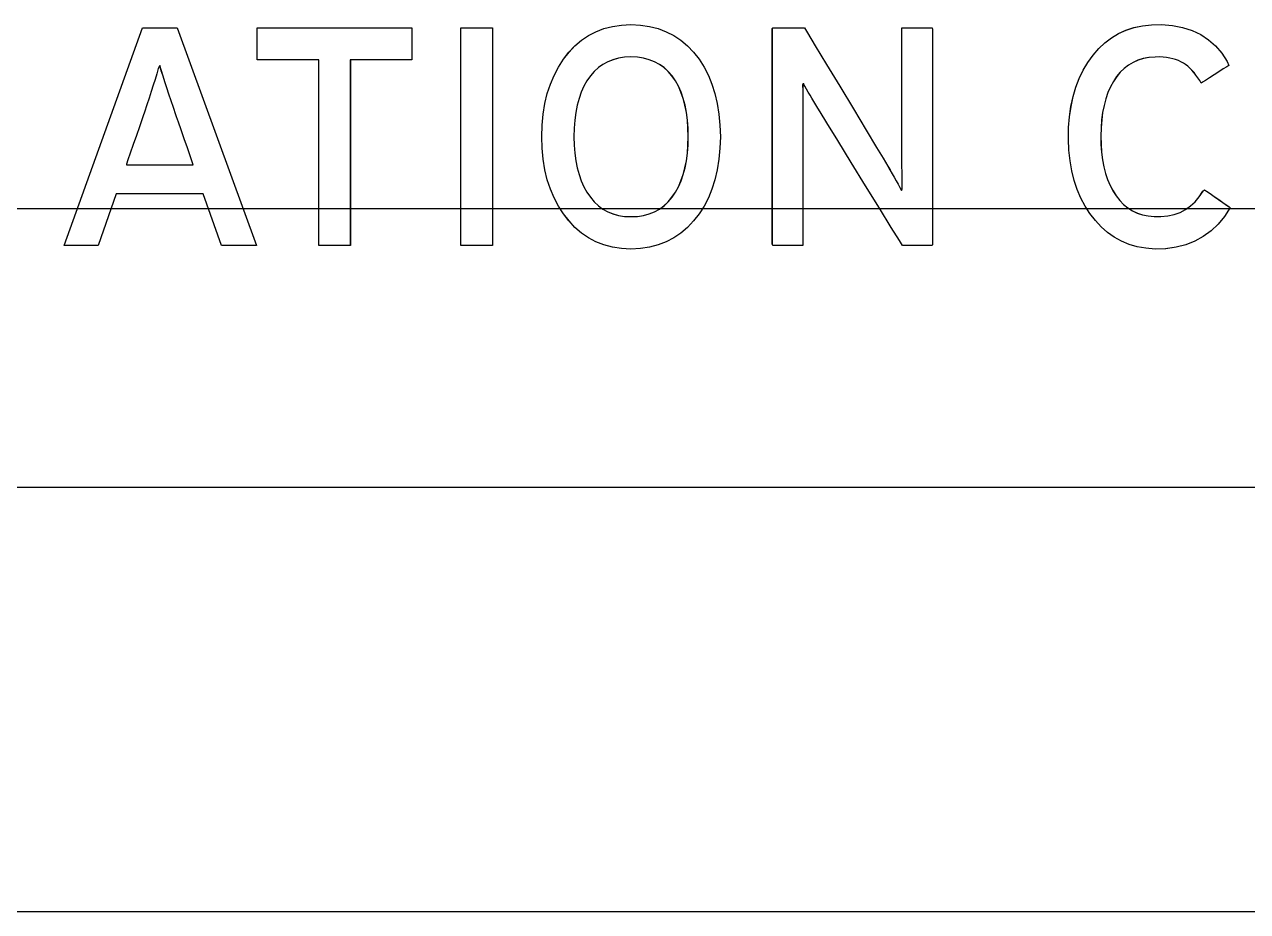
# Model space of a CAD drawing. Extents: x 1 to 47.7, y 0.2 to 35.
# Drawn here: x 24.028 to 24.684, y 16.701 to 17.177 of the extents above; entities that cross this region are included whole.
import ezdxf

# ---------------------------------------------------------------- set-up
doc = ezdxf.new("R2010")
doc.units = 0
doc.header["$MEASUREMENT"] = 0
for name, color, linetype in [('4_1__5U__UP_TO_TWO_IO_BOAR', 7, 'CONTINUOUS'), ('4_2__5U__FRONT_PANEL_W_24_', 7, 'CONTINUOUS'), ('5_1___24__TARGET_LEDS___12', 7, 'CONTINUOUS')]:
    doc.layers.add(name, color=color, linetype=linetype)

msp = doc.modelspace()

# ---------------------------------------------------------------- linework, layer by layer
at = {"layer": '4_1__5U__UP_TO_TWO_IO_BOAR'}
for points in [[(24.6939, 17.07775), (24.62976, 17.07775), (24.56317, 17.07775), (24.49428, 17.07775), (24.42327, 17.07775), (24.3503, 17.07775), (24.27552, 17.07775), (24.1991, 17.07775), (24.12122, 17.07775), (24.04202, 17.07775), (23.96168, 17.07775), (23.88035, 17.07775), (23.79821, 17.07775), (23.63212, 17.07775), (23.46472, 17.07775), (23.29733, 17.07775), (23.13124, 17.07775), (23.04909, 17.07775), (22.96777, 17.07775), (22.88743, 17.07775), (22.80823, 17.07775), (22.73034, 17.07775), (22.65393, 17.07775)], [(22.70314, 16.70136), (22.81718, 16.70136), (22.93628, 16.70136), (23.1856, 16.70136), (23.443, 16.70136), (23.7004, 16.70136), (23.94972, 16.70136), (24.06882, 16.70136), (24.18286, 16.70136), (24.29084, 16.70136), (24.39175, 16.70136), (24.48457, 16.70136), (24.56829, 16.70136), (24.64191, 16.70136), (24.70441, 16.70136)]]:
    msp.add_lwpolyline(points, dxfattribs=at)
at = {"layer": '4_2__5U__FRONT_PANEL_W_24_'}
for points in [[(24.40129, 17.11644), (24.40108, 17.11023), (24.40053, 17.10433), (24.39963, 17.09872), (24.39839, 17.09341), (24.3968, 17.0884), (24.39487, 17.08369), (24.39259, 17.07928), (24.38996, 17.07517), (24.38698, 17.07133), (24.3837, 17.06787), (24.38015, 17.06486), (24.37634, 17.0623), (24.37227, 17.06019), (24.36794, 17.05852), (24.36334, 17.05731), (24.35849, 17.05654), (24.35337, 17.05622), (24.34829, 17.05654), (24.34348, 17.05731), (24.33893, 17.05852), (24.33465, 17.06019), (24.33064, 17.0623), (24.32689, 17.06486), (24.32341, 17.06787), (24.32019, 17.07133), (24.31721, 17.07517), (24.31452, 17.07928), (24.31219, 17.08369), (24.31021, 17.0884), (24.30858, 17.09341), (24.30731, 17.09872), (24.30639, 17.10433), (24.30582, 17.11023), (24.30561, 17.11644), (24.30582, 17.12265), (24.30639, 17.12857), (24.30731, 17.1342), (24.30858, 17.13953), (24.31021, 17.14457), (24.31219, 17.14931), (24.31452, 17.15377), (24.31721, 17.15793), (24.32019, 17.16177), (24.32341, 17.16517), (24.32689, 17.16813), (24.33064, 17.17065), (24.33465, 17.17272), (24.33893, 17.17435), (24.34348, 17.17554), (24.34829, 17.17628), (24.35337, 17.17658), (24.35849, 17.17628), (24.36334, 17.17554), (24.36794, 17.17435), (24.37227, 17.17272), (24.37634, 17.17065), (24.38015, 17.16813), (24.3837, 17.16517), (24.38698, 17.16177), (24.38996, 17.15793), (24.39259, 17.15377), (24.39487, 17.14931), (24.3968, 17.14457), (24.39839, 17.13953), (24.39963, 17.1342), (24.40053, 17.12857), (24.40108, 17.12265)], [(24.67442, 17.07852), (24.67137, 17.07379), (24.66796, 17.06962), (24.66418, 17.06601), (24.66005, 17.06297), (24.65555, 17.06049), (24.65068, 17.05858), (24.64546, 17.05723), (24.63988, 17.05644), (24.63421, 17.05626), (24.62932, 17.05668), (24.62469, 17.05752), (24.62031, 17.05879), (24.61619, 17.06048), (24.61231, 17.0626), (24.60869, 17.06514), (24.60533, 17.06811), (24.60221, 17.0715), (24.59931, 17.07525), (24.59669, 17.07925), (24.59441, 17.08353), (24.59247, 17.0881), (24.59085, 17.09296), (24.58958, 17.0981), (24.58864, 17.10352), (24.58804, 17.10922), (24.58777, 17.11521), (24.58789, 17.1213), (24.58836, 17.12713), (24.58916, 17.13268), (24.5903, 17.13795), (24.59178, 17.14295), (24.59359, 17.14766), (24.59574, 17.1521), (24.59822, 17.15626), (24.60104, 17.16015), (24.60405, 17.16366), (24.60731, 17.16674), (24.61083, 17.16941), (24.6146, 17.17166), (24.61863, 17.17348), (24.6229, 17.17489), (24.62743, 17.17587), (24.63221, 17.17644), (24.6376, 17.17654), (24.64349, 17.17603), (24.64896, 17.17496), (24.65401, 17.17333), (24.65864, 17.17114), (24.66284, 17.16839), (24.66661, 17.16507), (24.66997, 17.16119), (24.6729, 17.15675), (24.67375, 17.15468), (24.67263, 17.15396), (24.67076, 17.15275), (24.66841, 17.15124), (24.66586, 17.14959), (24.66337, 17.14798), (24.66121, 17.14659), (24.65965, 17.14559), (24.65897, 17.14515), (24.65812, 17.14653), (24.65712, 17.14804), (24.6561, 17.14946), (24.65505, 17.15078), (24.65398, 17.15201), (24.65288, 17.15313), (24.65175, 17.15416), (24.6506, 17.1551), (24.64941, 17.15593), (24.64809, 17.15664), (24.6467, 17.15726), (24.64522, 17.1578), (24.64367, 17.15825), (24.64204, 17.15861), (24.64033, 17.15888), (24.63855, 17.15907), (24.63668, 17.15916), (24.63418, 17.15914), (24.63095, 17.15884), (24.62791, 17.15826), (24.62506, 17.15738), (24.6224, 17.15622), (24.61993, 17.15477), (24.61764, 17.15302), (24.61554, 17.151), (24.61363, 17.14868), (24.61188, 17.14605), (24.61031, 17.14317), (24.60895, 17.14007), (24.6078, 17.13674), (24.60685, 17.13319), (24.60612, 17.12942), (24.60559, 17.12542), (24.60526, 17.12119), (24.60514, 17.11675), (24.60523, 17.11232), (24.60553, 17.10811), (24.60603, 17.10413), (24.60674, 17.10037), (24.60766, 17.09682), (24.60879, 17.0935), (24.61012, 17.0904), (24.61166, 17.08751), (24.61339, 17.08484), (24.61528, 17.08236), (24.61735, 17.0802), (24.61961, 17.07834), (24.62206, 17.07679), (24.6247, 17.07555), (24.62752, 17.07461), (24.63054, 17.07398), (24.63374, 17.07367), (24.63731, 17.07366), (24.64097, 17.07403), (24.64439, 17.07479), (24.64757, 17.07592), (24.65051, 17.07744), (24.65321, 17.07935), (24.65567, 17.08163), (24.6579, 17.0843), (24.65988, 17.08735), (24.66065, 17.08804), (24.66181, 17.08723), (24.66364, 17.08597), (24.66588, 17.08442), (24.66828, 17.08276), (24.67059, 17.08117), (24.67255, 17.07981), (24.67391, 17.07887)], [(24.49887, 17.05809), (24.49723, 17.06076), (24.49285, 17.06788), (24.48654, 17.07813), (24.47912, 17.09018), (24.47141, 17.1027), (24.46423, 17.11437), (24.45839, 17.12386), (24.4547, 17.12985), (24.45353, 17.13177), (24.45243, 17.1336), (24.45137, 17.13537), (24.45035, 17.1371), (24.44936, 17.13877), (24.4484, 17.14039), (24.44748, 17.14196), (24.4466, 17.14348), (24.44575, 17.14495), (24.44539, 17.144), (24.4454, 17.1412), (24.44541, 17.1383), (24.44542, 17.13532), (24.44544, 17.13224), (24.44546, 17.12908), (24.44549, 17.12582), (24.44552, 17.12248), (24.44555, 17.11904), (24.44556, 17.1169), (24.44556, 17.11148), (24.44556, 17.10331), (24.44556, 17.0935), (24.44556, 17.08314), (24.44556, 17.07333), (24.44556, 17.06516), (24.44556, 17.05973), (24.44554, 17.05809), (24.44478, 17.05809), (24.44307, 17.05809), (24.44069, 17.05809), (24.43796, 17.05809), (24.43516, 17.05809), (24.43259, 17.05809), (24.43055, 17.05809), (24.42935, 17.05809), (24.42914, 17.05891), (24.42914, 17.06647), (24.42914, 17.08022), (24.42914, 17.09804), (24.42914, 17.11783), (24.42914, 17.13747), (24.42914, 17.15485), (24.42914, 17.16784), (24.42914, 17.17434), (24.42947, 17.17471), (24.43089, 17.17471), (24.43312, 17.17471), (24.43588, 17.17471), (24.43883, 17.17471), (24.44167, 17.17471), (24.44409, 17.17471), (24.44577, 17.17471), (24.4464, 17.17471), (24.44796, 17.17211), (24.45215, 17.16518), (24.45816, 17.15521), (24.46523, 17.14349), (24.47259, 17.1313), (24.47944, 17.11994), (24.48501, 17.11071), (24.48852, 17.10489), (24.48971, 17.1029), (24.49097, 17.10073), (24.49218, 17.09864), (24.49334, 17.09663), (24.49444, 17.09469), (24.4955, 17.09282), (24.4965, 17.09103), (24.49745, 17.08931), (24.49835, 17.08767), (24.4987, 17.08861), (24.49867, 17.0915), (24.49864, 17.09447), (24.49862, 17.09753), (24.4986, 17.10066), (24.49858, 17.10388), (24.49857, 17.10718), (24.49857, 17.11056), (24.49856, 17.11403), (24.49856, 17.11616), (24.49856, 17.12156), (24.49856, 17.12969), (24.49856, 17.13946), (24.49856, 17.14978), (24.49856, 17.15954), (24.49856, 17.16767), (24.49856, 17.17308), (24.49858, 17.17471), (24.49934, 17.17471), (24.50105, 17.17471), (24.50343, 17.17471), (24.50616, 17.17471), (24.50896, 17.17471), (24.51153, 17.17471), (24.51357, 17.17471), (24.51477, 17.17471), (24.51497, 17.17389), (24.51497, 17.16634), (24.51497, 17.15259), (24.51497, 17.13476), (24.51497, 17.11497), (24.51497, 17.09533), (24.51497, 17.07795), (24.51497, 17.06496), (24.51497, 17.05846), (24.51467, 17.05809), (24.51335, 17.05809), (24.51126, 17.05809), (24.50869, 17.05809), (24.50594, 17.05809), (24.50328, 17.05809), (24.50103, 17.05809), (24.49946, 17.05809)], [(24.38406, 17.11644), (24.38395, 17.12102), (24.38363, 17.12537), (24.3831, 17.12948), (24.38235, 17.13335), (24.38139, 17.13699), (24.38021, 17.14038), (24.37882, 17.14355), (24.37721, 17.14647), (24.37538, 17.14912), (24.37334, 17.15144), (24.3711, 17.15346), (24.36865, 17.15518), (24.366, 17.15659), (24.36315, 17.15769), (24.36009, 17.15849), (24.35683, 17.15899), (24.35337, 17.15918), (24.34997, 17.15899), (24.34678, 17.15849), (24.34377, 17.15769), (24.34096, 17.15659), (24.33835, 17.15518), (24.33593, 17.15346), (24.3337, 17.15144), (24.33167, 17.14912), (24.32983, 17.14647), (24.32819, 17.14355), (24.32677, 17.14038), (24.32557, 17.13699), (24.32458, 17.13335), (24.32382, 17.12948), (24.32327, 17.12537), (24.32294, 17.12102), (24.32284, 17.11644), (24.32294, 17.11191), (24.32327, 17.10762), (24.32382, 17.10356), (24.32458, 17.09973), (24.32557, 17.09613), (24.32677, 17.09276), (24.32819, 17.08963), (24.32983, 17.08673), (24.33167, 17.08403), (24.3337, 17.08159), (24.33593, 17.07948), (24.33835, 17.07769), (24.34096, 17.07622), (24.34377, 17.07509), (24.34678, 17.07427), (24.34997, 17.07378), (24.35337, 17.07362), (24.35683, 17.07378), (24.36009, 17.07427), (24.36315, 17.07509), (24.366, 17.07622), (24.36865, 17.07769), (24.3711, 17.07948), (24.37334, 17.08159), (24.37538, 17.08403), (24.37721, 17.08673), (24.37882, 17.08963), (24.38021, 17.09276), (24.38139, 17.09613), (24.38235, 17.09973), (24.3831, 17.10356), (24.38363, 17.10762), (24.38395, 17.11191)], [(24.10955, 17.12824), (24.10825, 17.13207), (24.10702, 17.13575), (24.10584, 17.13928), (24.10474, 17.14264), (24.10369, 17.14586), (24.1027, 17.14891), (24.10178, 17.15182), (24.10093, 17.15457), (24.10015, 17.15296), (24.09932, 17.15014), (24.09841, 17.14715), (24.09743, 17.14399), (24.09637, 17.14066), (24.09524, 17.13717), (24.09403, 17.1335), (24.09275, 17.12966), (24.09208, 17.12767), (24.0913, 17.12543), (24.09001, 17.12173), (24.08842, 17.11716), (24.08673, 17.1123), (24.08515, 17.10772), (24.08386, 17.10403), (24.08308, 17.10178), (24.08319, 17.10137), (24.08573, 17.10137), (24.09038, 17.10137), (24.09636, 17.10137), (24.1029, 17.10137), (24.10919, 17.10137), (24.11447, 17.10137), (24.11795, 17.10137), (24.11889, 17.10142), (24.11837, 17.10293), (24.11725, 17.10614), (24.11575, 17.11045), (24.11406, 17.1153), (24.11239, 17.12008), (24.11095, 17.12423), (24.10993, 17.12714)]]:
    msp.add_lwpolyline(points, close=True, dxfattribs=at)
for points in [[(24.13405, 17.05809), (24.12428, 17.08577), (24.07757, 17.08577), (24.06788, 17.05809), (24.04974, 17.05809), (24.09173, 17.17471), (24.11028, 17.17471), (24.15276, 17.05809), (24.13405, 17.05809)], [(24.20304, 17.15763), (24.20304, 17.05809), (24.18614, 17.05809), (24.18614, 17.15763), (24.15318, 17.15763), (24.15318, 17.17471), (24.23604, 17.17471), (24.23604, 17.15763), (24.20304, 17.15763)], [(24.26223, 17.05809), (24.26223, 17.17471), (24.27913, 17.17471), (24.27913, 17.05809), (24.26223, 17.05809)], [(24.71695, 16.92852), (24.67675, 16.92852), (24.63539, 16.92852), (24.59288, 16.92852), (24.54927, 16.92852), (24.50458, 16.92852), (24.45884, 16.92852), (24.41209, 16.92852), (24.36436, 16.92852), (24.31567, 16.92852), (24.26606, 16.92852), (24.21555, 16.92852), (24.16419, 16.92852), (24.11199, 16.92852), (24.059, 16.92852), (24.00523, 16.92852)]]:
    msp.add_lwpolyline(points, dxfattribs=at)
at = {"layer": '5_1___24__TARGET_LEDS___12'}
for points in [[(24.4013, 17.11644), (24.40109, 17.11023), (24.40054, 17.10433), (24.39964, 17.09872), (24.3984, 17.09341), (24.39681, 17.0884), (24.39488, 17.08369), (24.3926, 17.07928), (24.38998, 17.07517), (24.38699, 17.07133), (24.3837, 17.06787), (24.38016, 17.06486), (24.37635, 17.0623), (24.37228, 17.06019), (24.36794, 17.05852), (24.36335, 17.05731), (24.3585, 17.05654), (24.35338, 17.05622), (24.3483, 17.05654), (24.34349, 17.05731), (24.33895, 17.05852), (24.33467, 17.06019), (24.33065, 17.0623), (24.3269, 17.06486), (24.32342, 17.06787), (24.32021, 17.07133), (24.31722, 17.07517), (24.31454, 17.07928), (24.3122, 17.08369), (24.31022, 17.0884), (24.30859, 17.09341), (24.30732, 17.09872), (24.3064, 17.10433), (24.30583, 17.11023), (24.30562, 17.11644), (24.30583, 17.12265), (24.3064, 17.12857), (24.30732, 17.1342), (24.30859, 17.13953), (24.31022, 17.14457), (24.3122, 17.14931), (24.31454, 17.15377), (24.31722, 17.15793), (24.32021, 17.16177), (24.32342, 17.16517), (24.3269, 17.16813), (24.33065, 17.17065), (24.33467, 17.17272), (24.33895, 17.17435), (24.34349, 17.17554), (24.3483, 17.17628), (24.35338, 17.17658), (24.3585, 17.17628), (24.36335, 17.17554), (24.36794, 17.17435), (24.37228, 17.17272), (24.37635, 17.17065), (24.38016, 17.16813), (24.3837, 17.16517), (24.38699, 17.16177), (24.38998, 17.15793), (24.3926, 17.15377), (24.39488, 17.14931), (24.39681, 17.14457), (24.3984, 17.13953), (24.39964, 17.1342), (24.40054, 17.12857), (24.40109, 17.12265)], [(24.67444, 17.07852), (24.67139, 17.07379), (24.66797, 17.06962), (24.6642, 17.06601), (24.66006, 17.06297), (24.65556, 17.06049), (24.6507, 17.05858), (24.64547, 17.05723), (24.63989, 17.05644), (24.63422, 17.05626), (24.62934, 17.05668), (24.6247, 17.05752), (24.62033, 17.05879), (24.6162, 17.06048), (24.61233, 17.0626), (24.60871, 17.06514), (24.60534, 17.06811), (24.60222, 17.0715), (24.59932, 17.07525), (24.59671, 17.07925), (24.59443, 17.08353), (24.59248, 17.0881), (24.59087, 17.09296), (24.58959, 17.0981), (24.58865, 17.10352), (24.58805, 17.10922), (24.58778, 17.11521), (24.5879, 17.1213), (24.58837, 17.12713), (24.58918, 17.13268), (24.59032, 17.13795), (24.59179, 17.14295), (24.59361, 17.14766), (24.59575, 17.1521), (24.59824, 17.15626), (24.60105, 17.16015), (24.60406, 17.16366), (24.60733, 17.16674), (24.61085, 17.16941), (24.61462, 17.17166), (24.61864, 17.17348), (24.62292, 17.17489), (24.62745, 17.17587), (24.63223, 17.17644), (24.63761, 17.17654), (24.64351, 17.17603), (24.64898, 17.17496), (24.65403, 17.17333), (24.65865, 17.17114), (24.66285, 17.16839), (24.66663, 17.16507), (24.66998, 17.16119), (24.67291, 17.15675), (24.67376, 17.15468), (24.67264, 17.15396), (24.67077, 17.15275), (24.66842, 17.15124), (24.66587, 17.14959), (24.66338, 17.14798), (24.66122, 17.14659), (24.65967, 17.14559), (24.65899, 17.14515), (24.65813, 17.14653), (24.65714, 17.14804), (24.65612, 17.14946), (24.65507, 17.15078), (24.65399, 17.15201), (24.65289, 17.15313), (24.65176, 17.15416), (24.6506, 17.1551), (24.64941, 17.15593), (24.6481, 17.15664), (24.6467, 17.15726), (24.64523, 17.1578), (24.64368, 17.15825), (24.64205, 17.15861), (24.64035, 17.15888), (24.63856, 17.15907), (24.6367, 17.15916), (24.6342, 17.15914), (24.63097, 17.15884), (24.62793, 17.15826), (24.62508, 17.15738), (24.62241, 17.15622), (24.61994, 17.15477), (24.61765, 17.15302), (24.61555, 17.151), (24.61365, 17.14868), (24.61189, 17.14605), (24.61033, 17.14317), (24.60897, 17.14007), (24.60781, 17.13674), (24.60687, 17.13319), (24.60613, 17.12942), (24.6056, 17.12542), (24.60527, 17.12119), (24.60516, 17.11675), (24.60525, 17.11232), (24.60554, 17.10811), (24.60605, 17.10413), (24.60676, 17.10037), (24.60768, 17.09682), (24.6088, 17.0935), (24.61013, 17.0904), (24.61167, 17.08751), (24.6134, 17.08484), (24.61529, 17.08236), (24.61736, 17.0802), (24.61962, 17.07834), (24.62207, 17.07679), (24.62471, 17.07555), (24.62754, 17.07461), (24.63055, 17.07398), (24.63375, 17.07367), (24.63733, 17.07366), (24.64098, 17.07403), (24.6444, 17.07479), (24.64758, 17.07592), (24.65052, 17.07744), (24.65322, 17.07935), (24.65569, 17.08163), (24.65791, 17.0843), (24.6599, 17.08735), (24.66067, 17.08804), (24.66183, 17.08723), (24.66365, 17.08597), (24.66589, 17.08442), (24.6683, 17.08276), (24.6706, 17.08117), (24.67257, 17.07981), (24.67393, 17.07887)], [(24.49889, 17.05809), (24.49724, 17.06076), (24.49286, 17.06788), (24.48655, 17.07813), (24.47913, 17.09018), (24.47143, 17.1027), (24.46424, 17.11437), (24.4584, 17.12386), (24.45472, 17.12985), (24.45354, 17.13177), (24.45244, 17.1336), (24.45139, 17.13537), (24.45036, 17.1371), (24.44937, 17.13877), (24.44842, 17.14039), (24.4475, 17.14196), (24.44661, 17.14348), (24.44576, 17.14495), (24.44541, 17.144), (24.44541, 17.1412), (24.44542, 17.1383), (24.44543, 17.13532), (24.44545, 17.13224), (24.44547, 17.12908), (24.4455, 17.12582), (24.44553, 17.12248), (24.44556, 17.11904), (24.44557, 17.1169), (24.44557, 17.11148), (24.44557, 17.10331), (24.44557, 17.0935), (24.44557, 17.08314), (24.44557, 17.07333), (24.44557, 17.06516), (24.44557, 17.05973), (24.44556, 17.05809), (24.4448, 17.05809), (24.44308, 17.05809), (24.44071, 17.05809), (24.43797, 17.05809), (24.43517, 17.05809), (24.4326, 17.05809), (24.43057, 17.05809), (24.42936, 17.05809), (24.42916, 17.05891), (24.42916, 17.06647), (24.42916, 17.08022), (24.42916, 17.09804), (24.42916, 17.11783), (24.42916, 17.13747), (24.42916, 17.15485), (24.42916, 17.16784), (24.42916, 17.17434), (24.42949, 17.17471), (24.4309, 17.17471), (24.43314, 17.17471), (24.43589, 17.17471), (24.43884, 17.17471), (24.44168, 17.17471), (24.4441, 17.17471), (24.44578, 17.17471), (24.44641, 17.17471), (24.44798, 17.17211), (24.45216, 17.16518), (24.45817, 17.15521), (24.46525, 17.14349), (24.4726, 17.1313), (24.47945, 17.11994), (24.48502, 17.11071), (24.48853, 17.10489), (24.48972, 17.1029), (24.49098, 17.10073), (24.49219, 17.09864), (24.49335, 17.09663), (24.49446, 17.09469), (24.49551, 17.09282), (24.49651, 17.09103), (24.49747, 17.08931), (24.49837, 17.08767), (24.49872, 17.08861), (24.49868, 17.0915), (24.49865, 17.09447), (24.49863, 17.09753), (24.49861, 17.10066), (24.49859, 17.10388), (24.49858, 17.10718), (24.49858, 17.11056), (24.49858, 17.11403), (24.49858, 17.11616), (24.49858, 17.12156), (24.49858, 17.12969), (24.49858, 17.13946), (24.49858, 17.14978), (24.49858, 17.15954), (24.49858, 17.16767), (24.49858, 17.17308), (24.49859, 17.17471), (24.49935, 17.17471), (24.50106, 17.17471), (24.50344, 17.17471), (24.50618, 17.17471), (24.50898, 17.17471), (24.51154, 17.17471), (24.51358, 17.17471), (24.51479, 17.17471), (24.51499, 17.17389), (24.51499, 17.16634), (24.51499, 17.15259), (24.51499, 17.13476), (24.51499, 17.11497), (24.51499, 17.09533), (24.51499, 17.07795), (24.51499, 17.06496), (24.51499, 17.05846), (24.51468, 17.05809), (24.51336, 17.05809), (24.51127, 17.05809), (24.50871, 17.05809), (24.50595, 17.05809), (24.5033, 17.05809), (24.50104, 17.05809), (24.49948, 17.05809)], [(24.38407, 17.11644), (24.38397, 17.12102), (24.38365, 17.12537), (24.38311, 17.12948), (24.38236, 17.13335), (24.3814, 17.13699), (24.38022, 17.14038), (24.37883, 17.14355), (24.37723, 17.14647), (24.3754, 17.14912), (24.37336, 17.15144), (24.37111, 17.15346), (24.36867, 17.15518), (24.36602, 17.15659), (24.36316, 17.15769), (24.36011, 17.15849), (24.35684, 17.15899), (24.35338, 17.15918), (24.34999, 17.15899), (24.34679, 17.15849), (24.34379, 17.15769), (24.34098, 17.15659), (24.33836, 17.15518), (24.33594, 17.15346), (24.33372, 17.15144), (24.33169, 17.14912), (24.32984, 17.14647), (24.3282, 17.14355), (24.32678, 17.14038), (24.32558, 17.13699), (24.3246, 17.13335), (24.32383, 17.12948), (24.32329, 17.12537), (24.32296, 17.12102), (24.32285, 17.11644), (24.32296, 17.11191), (24.32329, 17.10762), (24.32383, 17.10356), (24.3246, 17.09973), (24.32558, 17.09613), (24.32678, 17.09276), (24.3282, 17.08963), (24.32984, 17.08673), (24.33169, 17.08403), (24.33372, 17.08159), (24.33594, 17.07948), (24.33836, 17.07769), (24.34098, 17.07622), (24.34379, 17.07509), (24.34679, 17.07427), (24.34999, 17.07378), (24.35338, 17.07362), (24.35684, 17.07378), (24.36011, 17.07427), (24.36316, 17.07509), (24.36602, 17.07622), (24.36867, 17.07769), (24.37111, 17.07948), (24.37336, 17.08159), (24.3754, 17.08403), (24.37723, 17.08673), (24.37883, 17.08963), (24.38022, 17.09276), (24.3814, 17.09613), (24.38236, 17.09973), (24.38311, 17.10356), (24.38365, 17.10762), (24.38397, 17.11191)], [(24.10956, 17.12824), (24.10827, 17.13207), (24.10703, 17.13575), (24.10586, 17.13928), (24.10475, 17.14264), (24.1037, 17.14586), (24.10272, 17.14891), (24.1018, 17.15182), (24.10094, 17.15457), (24.10016, 17.15296), (24.09933, 17.15014), (24.09843, 17.14715), (24.09744, 17.14399), (24.09639, 17.14066), (24.09525, 17.13717), (24.09405, 17.1335), (24.09276, 17.12966), (24.09209, 17.12767), (24.09131, 17.12543), (24.09002, 17.12173), (24.08844, 17.11716), (24.08675, 17.1123), (24.08516, 17.10772), (24.08388, 17.10403), (24.0831, 17.10178), (24.0832, 17.10137), (24.08574, 17.10137), (24.09039, 17.10137), (24.09638, 17.10137), (24.10291, 17.10137), (24.10921, 17.10137), (24.11448, 17.10137), (24.11796, 17.10137), (24.11891, 17.10142), (24.11838, 17.10293), (24.11726, 17.10614), (24.11576, 17.11045), (24.11407, 17.1153), (24.11241, 17.12008), (24.11096, 17.12423), (24.10995, 17.12714)]]:
    msp.add_lwpolyline(points, close=True, dxfattribs=at)
for points in [[(24.13406, 17.05809), (24.12429, 17.08577), (24.07758, 17.08577), (24.0679, 17.05809), (24.04975, 17.05809), (24.09174, 17.17471), (24.1103, 17.17471), (24.15278, 17.05809), (24.13406, 17.05809)], [(24.20306, 17.15763), (24.20306, 17.05809), (24.18616, 17.05809), (24.18616, 17.15763), (24.1532, 17.15763), (24.1532, 17.17471), (24.23606, 17.17471), (24.23606, 17.15763), (24.20306, 17.15763)], [(24.26225, 17.05809), (24.26225, 17.17471), (24.27915, 17.17471), (24.27915, 17.05809), (24.26225, 17.05809)], [(24.71695, 16.92852), (24.67676, 16.92852), (24.63539, 16.92852), (24.59288, 16.92852), (24.54927, 16.92852), (24.50458, 16.92852), (24.45884, 16.92852), (24.41209, 16.92852), (24.36436, 16.92852), (24.31567, 16.92852), (24.26606, 16.92852), (24.21555, 16.92852), (24.16419, 16.92852), (24.11199, 16.92852), (24.059, 16.92852), (24.00523, 16.92852)]]:
    msp.add_lwpolyline(points, dxfattribs=at)

doc.saveas('drawing.dxf')
